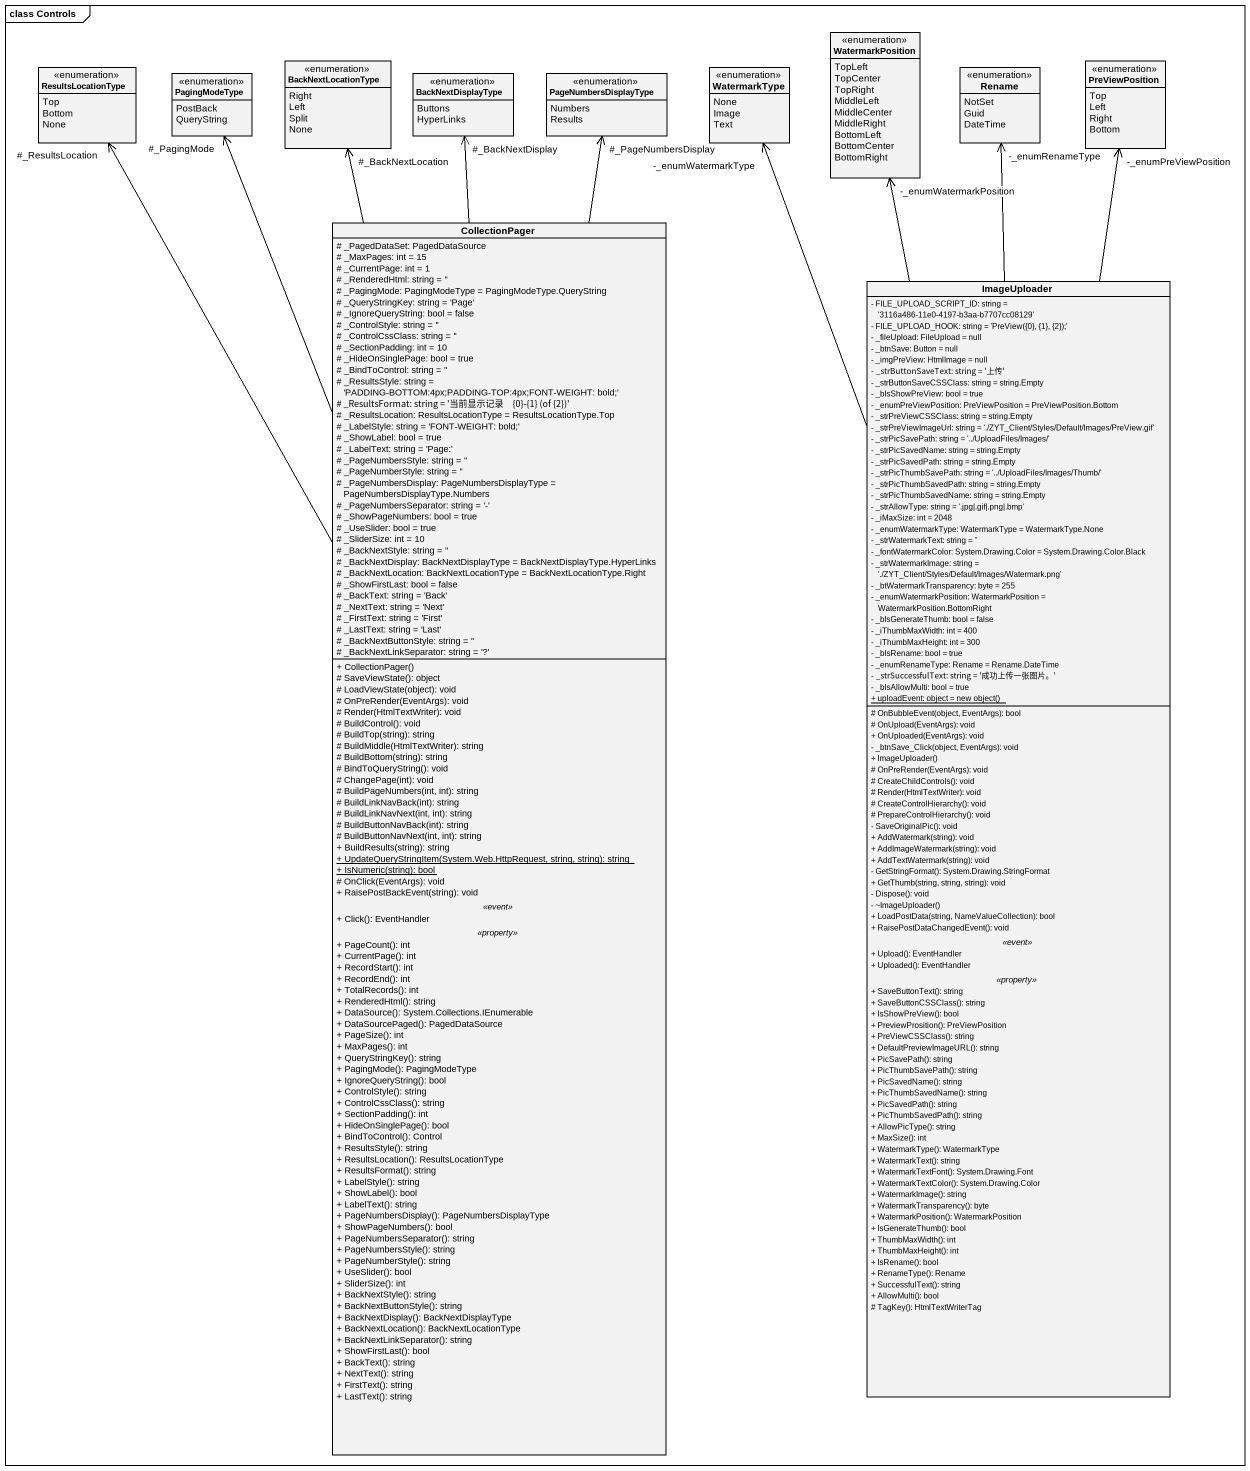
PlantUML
@startuml
mainframe class Controls
hide circle
hide empty members
skinparam classAttributeIconSize 0
enum WatermarkPosition {
  TopLeft
  TopCenter
  TopRight
  MiddleLeft
  MiddleCenter
  MiddleRight
  BottomLeft
  BottomCenter
  BottomRight
}
enum ResultsLocationType {
  Top
  Bottom
  None
}
enum PagingModeType {
  PostBack
  QueryString
}
enum BackNextLocationType {
  Right
  Left
  Split
  None
}
enum BackNextDisplayType {
  Buttons
  HyperLinks
}
enum PageNumbersDisplayType {
  Numbers
  Results
}
enum WatermarkType {
  None
  Image
  Text
}
enum Rename {
  NotSet
  Guid
  DateTime
}
enum PreViewPosition {
  Top
  Left
  Right
  Bottom
}
class CollectionPager {
  # _PagedDataSet: PagedDataSource
  # _MaxPages: int = 15
  # _CurrentPage: int = 1
  # _RenderedHtml: string = ''
  # _PagingMode: PagingModeType = PagingModeType.QueryString
  # _QueryStringKey: string = 'Page'
  # _IgnoreQueryString: bool = false
  # _ControlStyle: string = ''
  # _ControlCssClass: string = ''
  # _SectionPadding: int = 10
  # _HideOnSinglePage: bool = true
  # _BindToControl: string = ''
  # _ResultsStyle: string = 'PADDING-BOTTOM:4px;PADDING-TOP:4px;FONT-WEIGHT: bold;'
  {field} # _ResultsFormat: string = '当前显示记录　{0}-{1} (of {2})'
  # _ResultsLocation: ResultsLocationType = ResultsLocationType.Top
  # _LabelStyle: string = 'FONT-WEIGHT: bold;'
  # _ShowLabel: bool = true
  # _LabelText: string = 'Page:'
  # _PageNumbersStyle: string = ''
  # _PageNumberStyle: string = ''
  # _PageNumbersDisplay: PageNumbersDisplayType = PageNumbersDisplayType.Numbers
  # _PageNumbersSeparator: string = '-'
  # _ShowPageNumbers: bool = true
  # _UseSlider: bool = true
  # _SliderSize: int = 10
  # _BackNextStyle: string = ''
  # _BackNextDisplay: BackNextDisplayType = BackNextDisplayType.HyperLinks
  # _BackNextLocation: BackNextLocationType = BackNextLocationType.Right
  # _ShowFirstLast: bool = false
  # _BackText: string = 'Back'
  # _NextText: string = 'Next'
  # _FirstText: string = 'First'
  # _LastText: string = 'Last'
  # _BackNextButtonStyle: string = ''
  # _BackNextLinkSeparator: string = '?'
  --
  + CollectionPager()
  # SaveViewState(): object
  # LoadViewState(object): void
  # OnPreRender(EventArgs): void
  # Render(HtmlTextWriter): void
  # BuildControl(): void
  # BuildTop(string): string
  # BuildMiddle(HtmlTextWriter): string
  # BuildBottom(string): string
  # BindToQueryString(): void
  # ChangePage(int): void
  # BuildPageNumbers(int, int): string
  # BuildLinkNavBack(int): string
  # BuildLinkNavNext(int, int): string
  # BuildButtonNavBack(int): string
  # BuildButtonNavNext(int, int): string
  + BuildResults(string): string
  {static} + UpdateQueryStringItem(System.Web.HttpRequest, string, string): string
  {static} + IsNumeric(string): bool
  # OnClick(EventArgs): void
  + RaisePostBackEvent(string): void
  .. <<event>> ..
  + Click(): EventHandler
  .. <<property>> ..
  + PageCount(): int
  + CurrentPage(): int
  + RecordStart(): int
  + RecordEnd(): int
  + TotalRecords(): int
  + RenderedHtml(): string
  + DataSource(): System.Collections.IEnumerable
  + DataSourcePaged(): PagedDataSource
  + PageSize(): int
  + MaxPages(): int
  + QueryStringKey(): string
  + PagingMode(): PagingModeType
  + IgnoreQueryString(): bool
  + ControlStyle(): string
  + ControlCssClass(): string
  + SectionPadding(): int
  + HideOnSinglePage(): bool
  + BindToControl(): Control
  + ResultsStyle(): string
  + ResultsLocation(): ResultsLocationType
  + ResultsFormat(): string
  + LabelStyle(): string
  + ShowLabel(): bool
  + LabelText(): string
  + PageNumbersDisplay(): PageNumbersDisplayType
  + ShowPageNumbers(): bool
  + PageNumbersSeparator(): string
  + PageNumbersStyle(): string
  + PageNumberStyle(): string
  + UseSlider(): bool
  + SliderSize(): int
  + BackNextStyle(): string
  + BackNextButtonStyle(): string
  + BackNextDisplay(): BackNextDisplayType
  + BackNextLocation(): BackNextLocationType
  + BackNextLinkSeparator(): string
  + ShowFirstLast(): bool
  + BackText(): string
  + NextText(): string
  + FirstText(): string
  + LastText(): string
}
class ImageUploader {
  - FILE_UPLOAD_SCRIPT_ID: string = '3116a486-11e0-4197-b3aa-b7707cc08129'
  {field} - FILE_UPLOAD_HOOK: string = 'PreView({0}, {1}, {2});'
  - _fileUpload: FileUpload = null
  - _btnSave: Button = null
  - _imgPreView: HtmlImage = null
  - _strButtonSaveText: string = '上传'
  - _strButtonSaveCSSClass: string = string.Empty
  - _bIsShowPreView: bool = true
  - _enumPreViewPosition: PreViewPosition = PreViewPosition.Bottom
  - _strPreViewCSSClass: string = string.Empty
  - _strPreViewImageUrl: string = './ZYT_Client/Styles/Default/Images/PreView.gif'
  - _strPicSavePath: string = '../UploadFiles/Images/'
  - _strPicSavedName: string = string.Empty
  - _strPicSavedPath: string = string.Empty
  - _strPicThumbSavePath: string = '../UploadFiles/Images/Thumb/'
  - _strPicThumbSavedPath: string = string.Empty
  - _strPicThumbSavedName: string = string.Empty
  - _strAllowType: string = '.jpg|.gif|.png|.bmp'
  - _iMaxSize: int = 2048
  - _enumWatermarkType: WatermarkType = WatermarkType.None
  - _strWatermarkText: string = ''
  - _fontWatermarkColor: System.Drawing.Color = System.Drawing.Color.Black
  - _strWatermarkImage: string = './ZYT_Client/Styles/Default/Images/Watermark.png'
  - _btWatermarkTransparency: byte = 255
  - _enumWatermarkPosition: WatermarkPosition = WatermarkPosition.BottomRight
  - _bIsGenerateThumb: bool = false
  - _iThumbMaxWidth: int = 400
  - _iThumbMaxHeight: int = 300
  - _bIsRename: bool = true
  - _enumRenameType: Rename = Rename.DateTime
  - _strSuccessfulText: string = '成功上传一张图片。'
  - _bIsAllowMulti: bool = true
  {static} {field} + uploadEvent: object = new object()
  --
  # OnBubbleEvent(object, EventArgs): bool
  # OnUpload(EventArgs): void
  + OnUploaded(EventArgs): void
  - _btnSave_Click(object, EventArgs): void
  + ImageUploader()
  # OnPreRender(EventArgs): void
  # CreateChildControls(): void
  # Render(HtmlTextWriter): void
  # CreateControlHierarchy(): void
  # PrepareControlHierarchy(): void
  - SaveOriginalPic(): void
  + AddWatermark(string): void
  + AddImageWatermark(string): void
  + AddTextWatermark(string): void
  - GetStringFormat(): System.Drawing.StringFormat
  + GetThumb(string, string, string): void
  - Dispose(): void
  - ~ImageUploader()
  + LoadPostData(string, NameValueCollection): bool
  + RaisePostDataChangedEvent(): void
  .. <<event>> ..
  + Upload(): EventHandler
  + Uploaded(): EventHandler
  .. <<property>> ..
  + SaveButtonText(): string
  + SaveButtonCSSClass(): string
  + IsShowPreView(): bool
  + PreviewProsition(): PreViewPosition
  + PreViewCSSClass(): string
  + DefaultPreviewImageURL(): string
  + PicSavePath(): string
  + PicThumbSavePath(): string
  + PicSavedName(): string
  + PicThumbSavedName(): string
  + PicSavedPath(): string
  + PicThumbSavedPath(): string
  + AllowPicType(): string
  + MaxSize(): int
  + WatermarkType(): WatermarkType
  + WatermarkText(): string
  + WatermarkTextFont(): System.Drawing.Font
  + WatermarkTextColor(): System.Drawing.Color
  + WatermarkImage(): string
  + WatermarkTransparency(): byte
  + WatermarkPosition(): WatermarkPosition
  + IsGenerateThumb(): bool
  + ThumbMaxWidth(): int
  + ThumbMaxHeight(): int
  + IsRename(): bool
  + RenameType(): Rename
  + SuccessfulText(): string
  + AllowMulti(): bool
  # TagKey(): HtmlTextWriterTag
}
CollectionPager -up-> "#_ResultsLocation" ResultsLocationType
CollectionPager -up-> "#_PagingMode" PagingModeType
CollectionPager -up-> "#_BackNextLocation" BackNextLocationType
CollectionPager -up-> "#_BackNextDisplay" BackNextDisplayType
CollectionPager -up-> "#_PageNumbersDisplay" PageNumbersDisplayType
ImageUploader -up-> "-_enumWatermarkPosition" WatermarkPosition
ImageUploader -up-> "-_enumWatermarkType" WatermarkType
ImageUploader -up-> "-_enumRenameType" Rename
ImageUploader -up-> "-_enumPreViewPosition" PreViewPosition
@enduml
